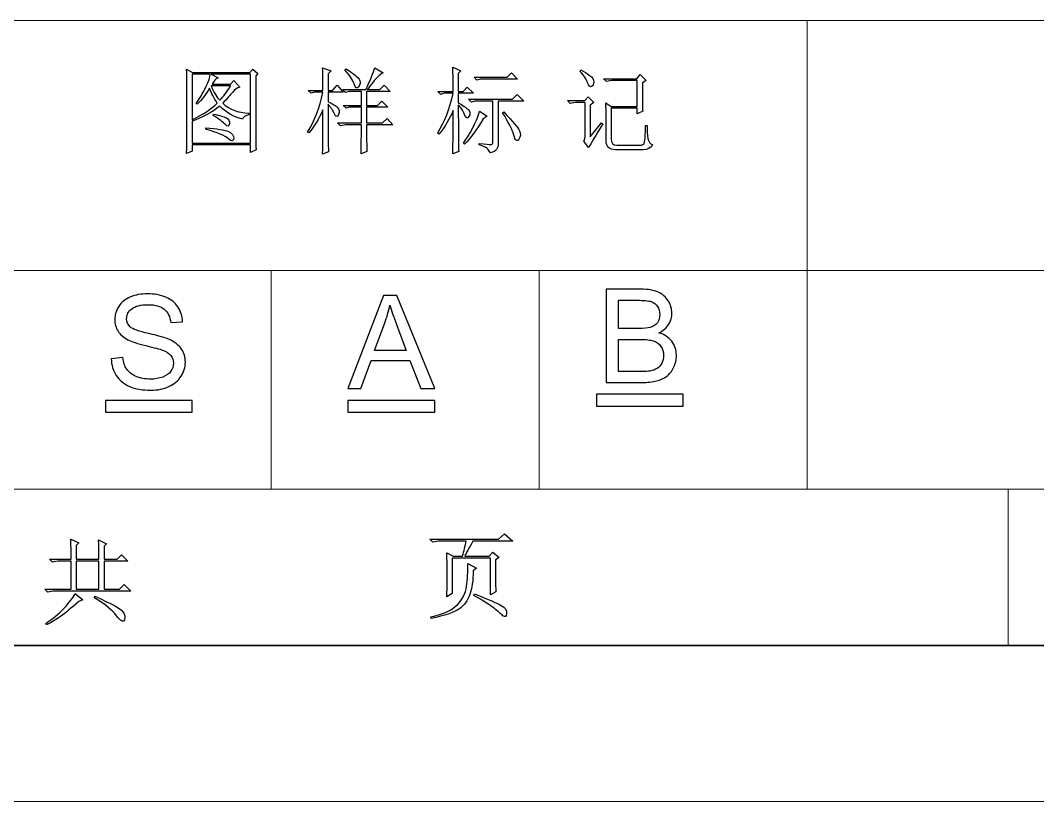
# Model space of a CAD drawing. Header units: millimetres. Extents: x 803 to 1266, y 444 to 714.
# Drawn here: x 885.06 to 914.32, y 446.8 to 469.26 of the extents above; entities that cross this region are included whole.
import ezdxf

# ---------------------------------------------------------------- set-up
doc = ezdxf.new("R2010")
doc.units = ezdxf.units.MM
doc.layers.add('layer 1', color=7, linetype='CONTINUOUS')

msp = doc.modelspace()

# ---------------------------------------------------------------- linework, layer by layer
at = {"layer": 'layer 1', "color": 1, "lineweight": 9}
for points in [[(942.394, 469.264), (942.394, 469.264), (826.729, 469.264), (826.729, 469.264)], [(907.694, 469.264), (907.694, 469.264), (907.694, 469.264), (907.694, 469.264)], [(907.694, 469.264), (907.694, 469.264), (907.694, 455.785), (907.694, 455.785)], [(942.394, 462.075), (942.394, 462.075), (884.562, 462.075), (884.562, 462.075)], [(892.272, 462.075), (892.272, 462.075), (892.272, 455.785), (892.272, 455.785)], [(899.983, 462.075), (899.983, 462.075), (899.983, 455.785), (899.983, 455.785)], [(942.394, 455.785), (942.394, 455.785), (826.729, 455.785), (826.729, 455.785)], [(913.478, 455.785), (913.478, 455.785), (913.478, 455.785), (913.478, 455.785)], [(913.478, 451.293), (913.478, 451.293), (913.478, 455.785), (913.478, 455.785)], [(802.632, 446.8), (802.632, 446.8), (1005.046, 446.8), (1005.046, 446.8)]]:
    msp.add_open_spline(points, degree=3, dxfattribs=at)
at = {"layer": 'layer 1', "color": 32, "lineweight": -3}
for points, knots in [([(891.83, 467.672), (891.83, 467.672), (891.893, 467.735), (891.893, 467.735), (891.893, 467.735), (891.893, 467.735), (891.746, 467.861), (891.746, 467.861), (891.746, 467.861), (891.746, 467.861), (891.662, 467.767), (891.662, 467.767), (891.662, 467.767), (891.662, 467.767), (890.008, 467.767), (890.008, 467.767), (890.008, 467.767), (890.008, 467.767), (889.84, 467.861), (889.84, 467.861), (889.84, 467.861), (889.847, 467.714), (889.85, 467.581), (889.85, 467.461), (889.85, 467.461), (889.85, 467.461), (889.85, 465.871), (889.85, 465.871), (889.85, 465.871), (889.85, 465.724), (889.847, 465.58), (889.84, 465.439), (889.84, 465.439), (889.84, 465.439), (889.998, 465.503), (889.998, 465.503), (889.998, 465.503), (889.998, 465.503), (889.998, 465.681), (889.998, 465.681), (889.998, 465.681), (889.998, 465.681), (891.682, 465.681), (891.682, 465.681), (891.682, 465.681), (891.682, 465.681), (891.682, 465.46), (891.682, 465.46), (891.682, 465.46), (891.682, 465.46), (891.841, 465.544), (891.841, 465.544), (891.841, 465.544), (891.833, 465.657), (891.83, 465.783), (891.83, 465.924), (891.83, 465.924), (891.83, 465.924), (891.83, 467.672), (891.83, 467.672)], [0, 0, 0, 0, 0.066667, 0.066667, 0.066667, 0.066667, 0.133333, 0.133333, 0.133333, 0.133333, 0.2, 0.2, 0.2, 0.2, 0.266667, 0.266667, 0.266667, 0.266667, 0.333333, 0.333333, 0.333333, 0.333333, 0.4, 0.4, 0.4, 0.4, 0.466667, 0.466667, 0.466667, 0.466667, 0.533333, 0.533333, 0.533333, 0.533333, 0.6, 0.6, 0.6, 0.6, 0.666667, 0.666667, 0.666667, 0.666667, 0.733333, 0.733333, 0.733333, 0.733333, 0.8, 0.8, 0.8, 0.8, 0.866667, 0.866667, 0.866667, 0.866667, 0.933333, 0.933333, 0.933333, 0.933333, 1, 1, 1, 1]), ([(889.998, 467.714), (889.998, 467.714), (890.524, 467.714), (890.524, 467.714), (890.524, 467.714), (890.518, 467.637), (890.475, 467.515), (890.398, 467.35), (890.398, 467.35), (890.321, 467.186), (890.226, 467.026), (890.114, 466.872), (890.114, 466.872), (890.114, 466.872), (890.146, 466.85), (890.146, 466.85), (890.146, 466.85), (890.278, 466.984), (890.398, 467.138), (890.503, 467.314), (890.503, 467.314), (890.553, 467.173), (890.626, 467.029), (890.725, 466.882), (890.725, 466.882), (890.549, 466.713), (890.307, 466.555), (889.998, 466.408), (889.998, 466.408), (889.998, 466.408), (889.998, 467.714), (889.998, 467.714)], [0, 0, 0, 0, 0.125, 0.125, 0.125, 0.125, 0.25, 0.25, 0.25, 0.25, 0.375, 0.375, 0.375, 0.375, 0.5, 0.5, 0.5, 0.5, 0.625, 0.625, 0.625, 0.625, 0.75, 0.75, 0.75, 0.75, 0.875, 0.875, 0.875, 0.875, 1, 1, 1, 1]), ([(889.998, 465.734), (889.998, 465.734), (889.998, 466.366), (889.998, 466.366), (889.998, 466.366), (890.293, 466.464), (890.559, 466.608), (890.798, 466.798), (890.798, 466.798), (890.981, 466.615), (891.198, 466.489), (891.451, 466.419), (891.451, 466.419), (891.465, 466.482), (891.528, 466.527), (891.641, 466.555), (891.641, 466.555), (891.641, 466.555), (891.641, 466.597), (891.641, 466.597), (891.641, 466.597), (891.31, 466.611), (891.058, 466.706), (890.882, 466.882), (890.882, 466.882), (891.002, 467.008), (891.095, 467.112), (891.161, 467.192), (891.161, 467.192), (891.228, 467.273), (891.3, 467.324), (891.377, 467.345), (891.377, 467.345), (891.377, 467.345), (891.198, 467.535), (891.198, 467.535), (891.198, 467.535), (891.198, 467.535), (891.103, 467.43), (891.103, 467.43), (891.103, 467.43), (891.103, 467.43), (890.577, 467.43), (890.577, 467.43), (890.577, 467.43), (890.598, 467.472), (890.624, 467.51), (890.656, 467.545), (890.656, 467.545), (890.688, 467.581), (890.717, 467.602), (890.746, 467.608), (890.746, 467.608), (890.746, 467.608), (890.545, 467.714), (890.545, 467.714), (890.545, 467.714), (890.545, 467.714), (891.682, 467.714), (891.682, 467.714), (891.682, 467.714), (891.682, 467.714), (891.682, 465.734), (891.682, 465.734), (891.682, 465.734), (891.682, 465.734), (889.998, 465.734), (889.998, 465.734)], [0, 0, 0, 0, 0.058824, 0.058824, 0.058824, 0.058824, 0.117647, 0.117647, 0.117647, 0.117647, 0.176471, 0.176471, 0.176471, 0.176471, 0.235294, 0.235294, 0.235294, 0.235294, 0.294118, 0.294118, 0.294118, 0.294118, 0.352941, 0.352941, 0.352941, 0.352941, 0.411765, 0.411765, 0.411765, 0.411765, 0.470588, 0.470588, 0.470588, 0.470588, 0.529412, 0.529412, 0.529412, 0.529412, 0.588235, 0.588235, 0.588235, 0.588235, 0.647059, 0.647059, 0.647059, 0.647059, 0.705882, 0.705882, 0.705882, 0.705882, 0.764706, 0.764706, 0.764706, 0.764706, 0.823529, 0.823529, 0.823529, 0.823529, 0.882353, 0.882353, 0.882353, 0.882353, 0.941176, 0.941176, 0.941176, 0.941176, 1, 1, 1, 1]), ([(893.913, 466.008), (893.913, 466.008), (893.913, 466.85), (893.913, 466.85), (893.913, 466.85), (893.99, 466.766), (894.051, 466.675), (894.097, 466.576), (894.097, 466.576), (894.143, 466.478), (894.182, 466.471), (894.213, 466.555), (894.213, 466.555), (894.244, 466.64), (894.236, 466.706), (894.186, 466.756), (894.186, 466.756), (894.138, 466.805), (894.046, 466.861), (893.913, 466.924), (893.913, 466.924), (893.913, 466.924), (893.913, 467.198), (893.913, 467.198), (893.913, 467.198), (893.913, 467.198), (894.345, 467.198), (894.345, 467.198), (894.345, 467.198), (894.345, 467.198), (894.176, 467.398), (894.176, 467.398), (894.176, 467.398), (894.176, 467.398), (894.039, 467.25), (894.039, 467.25), (894.039, 467.25), (894.039, 467.25), (893.913, 467.25), (893.913, 467.25), (893.913, 467.25), (893.913, 467.25), (893.913, 467.724), (893.913, 467.724), (893.913, 467.724), (893.913, 467.724), (893.997, 467.809), (893.997, 467.809), (893.997, 467.809), (893.997, 467.809), (893.755, 467.903), (893.755, 467.903), (893.755, 467.903), (893.762, 467.658), (893.766, 467.44), (893.766, 467.25), (893.766, 467.25), (893.766, 467.25), (893.344, 467.25), (893.344, 467.25), (893.344, 467.25), (893.344, 467.25), (893.429, 467.166), (893.429, 467.166), (893.429, 467.166), (893.429, 467.166), (893.523, 467.198), (893.523, 467.198), (893.523, 467.198), (893.523, 467.198), (893.766, 467.198), (893.766, 467.198), (893.766, 467.198), (893.667, 466.742), (893.52, 466.359), (893.323, 466.05), (893.323, 466.05), (893.323, 466.05), (893.355, 466.029), (893.355, 466.029), (893.355, 466.029), (893.516, 466.212), (893.653, 466.433), (893.766, 466.692), (893.766, 466.692), (893.766, 466.257), (893.762, 465.832), (893.755, 465.418), (893.755, 465.418), (893.755, 465.418), (893.923, 465.481), (893.923, 465.481), (893.923, 465.481), (893.916, 465.734), (893.913, 465.91), (893.913, 466.008)], [0, 0, 0, 0, 0.041667, 0.041667, 0.041667, 0.041667, 0.083333, 0.083333, 0.083333, 0.083333, 0.125, 0.125, 0.125, 0.125, 0.166667, 0.166667, 0.166667, 0.166667, 0.208333, 0.208333, 0.208333, 0.208333, 0.25, 0.25, 0.25, 0.25, 0.291667, 0.291667, 0.291667, 0.291667, 0.333333, 0.333333, 0.333333, 0.333333, 0.375, 0.375, 0.375, 0.375, 0.416667, 0.416667, 0.416667, 0.416667, 0.458333, 0.458333, 0.458333, 0.458333, 0.5, 0.5, 0.5, 0.5, 0.541667, 0.541667, 0.541667, 0.541667, 0.583333, 0.583333, 0.583333, 0.583333, 0.625, 0.625, 0.625, 0.625, 0.666667, 0.666667, 0.666667, 0.666667, 0.708333, 0.708333, 0.708333, 0.708333, 0.75, 0.75, 0.75, 0.75, 0.791667, 0.791667, 0.791667, 0.791667, 0.833333, 0.833333, 0.833333, 0.833333, 0.875, 0.875, 0.875, 0.875, 0.916667, 0.916667, 0.916667, 0.916667, 0.958333, 0.958333, 0.958333, 0.958333, 1, 1, 1, 1]), ([(895.019, 466.261), (895.019, 466.261), (895.776, 466.261), (895.776, 466.261), (895.776, 466.261), (895.776, 466.261), (895.608, 466.44), (895.608, 466.44), (895.608, 466.44), (895.608, 466.44), (895.482, 466.313), (895.482, 466.313), (895.482, 466.313), (895.482, 466.313), (895.019, 466.313), (895.019, 466.313), (895.019, 466.313), (895.019, 466.313), (895.019, 466.766), (895.019, 466.766), (895.019, 466.766), (895.019, 466.766), (895.629, 466.766), (895.629, 466.766), (895.629, 466.766), (895.629, 466.766), (895.461, 466.945), (895.461, 466.945), (895.461, 466.945), (895.461, 466.945), (895.334, 466.819), (895.334, 466.819), (895.334, 466.819), (895.334, 466.819), (895.019, 466.819), (895.019, 466.819), (895.019, 466.819), (895.019, 466.819), (895.019, 467.219), (895.019, 467.219), (895.019, 467.219), (895.019, 467.219), (895.703, 467.219), (895.703, 467.219), (895.703, 467.219), (895.703, 467.219), (895.524, 467.398), (895.524, 467.398), (895.524, 467.398), (895.524, 467.398), (895.398, 467.271), (895.398, 467.271), (895.398, 467.271), (895.398, 467.271), (895.04, 467.271), (895.04, 467.271), (895.04, 467.271), (895.11, 467.363), (895.176, 467.451), (895.24, 467.535), (895.24, 467.535), (895.303, 467.619), (895.387, 467.693), (895.493, 467.756), (895.493, 467.756), (895.493, 467.756), (895.261, 467.903), (895.261, 467.903), (895.261, 467.903), (895.218, 467.763), (895.131, 467.552), (894.997, 467.271), (894.997, 467.271), (894.997, 467.271), (894.334, 467.271), (894.334, 467.271), (894.334, 467.271), (894.334, 467.271), (894.418, 467.187), (894.418, 467.187), (894.418, 467.187), (894.418, 467.187), (894.513, 467.219), (894.513, 467.219), (894.513, 467.219), (894.513, 467.219), (894.871, 467.219), (894.871, 467.219), (894.871, 467.219), (894.871, 467.219), (894.871, 466.819), (894.871, 466.819), (894.871, 466.819), (894.871, 466.819), (894.345, 466.819), (894.345, 466.819), (894.345, 466.819), (894.345, 466.819), (894.429, 466.735), (894.429, 466.735), (894.429, 466.735), (894.429, 466.735), (894.523, 466.766), (894.523, 466.766), (894.523, 466.766), (894.523, 466.766), (894.871, 466.766), (894.871, 466.766), (894.871, 466.766), (894.871, 466.766), (894.871, 466.313), (894.871, 466.313), (894.871, 466.313), (894.871, 466.313), (894.186, 466.313), (894.186, 466.313), (894.186, 466.313), (894.186, 466.313), (894.271, 466.229), (894.271, 466.229), (894.271, 466.229), (894.334, 466.25), (894.404, 466.261), (894.482, 466.261), (894.482, 466.261), (894.482, 466.261), (894.871, 466.261), (894.871, 466.261), (894.871, 466.261), (894.871, 465.959), (894.868, 465.681), (894.86, 465.429), (894.86, 465.429), (894.86, 465.429), (895.029, 465.492), (895.029, 465.492), (895.029, 465.492), (895.022, 465.646), (895.019, 465.902), (895.019, 466.261)], [0, 0, 0, 0, 0.028571, 0.028571, 0.028571, 0.028571, 0.057143, 0.057143, 0.057143, 0.057143, 0.085714, 0.085714, 0.085714, 0.085714, 0.114286, 0.114286, 0.114286, 0.114286, 0.142857, 0.142857, 0.142857, 0.142857, 0.171429, 0.171429, 0.171429, 0.171429, 0.2, 0.2, 0.2, 0.2, 0.228571, 0.228571, 0.228571, 0.228571, 0.257143, 0.257143, 0.257143, 0.257143, 0.285714, 0.285714, 0.285714, 0.285714, 0.314286, 0.314286, 0.314286, 0.314286, 0.342857, 0.342857, 0.342857, 0.342857, 0.371429, 0.371429, 0.371429, 0.371429, 0.4, 0.4, 0.4, 0.4, 0.428571, 0.428571, 0.428571, 0.428571, 0.457143, 0.457143, 0.457143, 0.457143, 0.485714, 0.485714, 0.485714, 0.485714, 0.514286, 0.514286, 0.514286, 0.514286, 0.542857, 0.542857, 0.542857, 0.542857, 0.571429, 0.571429, 0.571429, 0.571429, 0.6, 0.6, 0.6, 0.6, 0.628571, 0.628571, 0.628571, 0.628571, 0.657143, 0.657143, 0.657143, 0.657143, 0.685714, 0.685714, 0.685714, 0.685714, 0.714286, 0.714286, 0.714286, 0.714286, 0.742857, 0.742857, 0.742857, 0.742857, 0.771429, 0.771429, 0.771429, 0.771429, 0.8, 0.8, 0.8, 0.8, 0.828571, 0.828571, 0.828571, 0.828571, 0.857143, 0.857143, 0.857143, 0.857143, 0.885714, 0.885714, 0.885714, 0.885714, 0.914286, 0.914286, 0.914286, 0.914286, 0.942857, 0.942857, 0.942857, 0.942857, 0.971429, 0.971429, 0.971429, 0.971429, 1, 1, 1, 1]), ([(894.397, 467.84), (894.531, 467.686), (894.618, 467.55), (894.66, 467.434), (894.66, 467.434), (894.703, 467.319), (894.746, 467.293), (894.792, 467.356), (894.792, 467.356), (894.837, 467.419), (894.846, 467.484), (894.819, 467.55), (894.819, 467.55), (894.79, 467.617), (894.66, 467.724), (894.429, 467.872), (894.429, 467.872), (894.429, 467.872), (894.397, 467.84), (894.397, 467.84)], [0, 0, 0, 0, 0.2, 0.2, 0.2, 0.2, 0.4, 0.4, 0.4, 0.4, 0.6, 0.6, 0.6, 0.6, 0.8, 0.8, 0.8, 0.8, 1, 1, 1, 1]), ([(897.659, 466.829), (897.73, 466.766), (897.787, 466.677), (897.833, 466.561), (897.833, 466.561), (897.879, 466.445), (897.922, 466.424), (897.965, 466.498), (897.965, 466.498), (898.007, 466.571), (898, 466.638), (897.943, 466.698), (897.943, 466.698), (897.887, 466.757), (897.793, 466.822), (897.659, 466.892), (897.659, 466.892), (897.659, 466.892), (897.659, 467.166), (897.659, 467.166), (897.659, 467.166), (897.659, 467.166), (898.091, 467.166), (898.091, 467.166), (898.091, 467.166), (898.091, 467.166), (897.912, 467.345), (897.912, 467.345), (897.912, 467.345), (897.912, 467.345), (897.796, 467.219), (897.796, 467.219), (897.796, 467.219), (897.796, 467.219), (897.659, 467.219), (897.659, 467.219), (897.659, 467.219), (897.659, 467.219), (897.659, 467.735), (897.659, 467.735), (897.659, 467.735), (897.659, 467.735), (897.733, 467.809), (897.733, 467.809), (897.733, 467.809), (897.733, 467.809), (897.501, 467.914), (897.501, 467.914), (897.501, 467.914), (897.508, 467.717), (897.512, 467.486), (897.512, 467.219), (897.512, 467.219), (897.512, 467.219), (897.07, 467.219), (897.07, 467.219), (897.07, 467.219), (897.07, 467.219), (897.154, 467.135), (897.154, 467.135), (897.154, 467.135), (897.154, 467.135), (897.248, 467.166), (897.248, 467.166), (897.248, 467.166), (897.248, 467.166), (897.512, 467.166), (897.512, 467.166), (897.512, 467.166), (897.413, 466.724), (897.266, 466.345), (897.07, 466.029), (897.07, 466.029), (897.07, 466.029), (897.101, 465.987), (897.101, 465.987), (897.101, 465.987), (897.27, 466.198), (897.407, 466.425), (897.512, 466.671), (897.512, 466.671), (897.512, 466.145), (897.508, 465.731), (897.501, 465.429), (897.501, 465.429), (897.501, 465.429), (897.67, 465.492), (897.67, 465.492), (897.67, 465.492), (897.663, 465.632), (897.659, 466.078), (897.659, 466.829)], [0, 0, 0, 0, 0.043478, 0.043478, 0.043478, 0.043478, 0.086957, 0.086957, 0.086957, 0.086957, 0.130435, 0.130435, 0.130435, 0.130435, 0.173913, 0.173913, 0.173913, 0.173913, 0.217391, 0.217391, 0.217391, 0.217391, 0.26087, 0.26087, 0.26087, 0.26087, 0.304348, 0.304348, 0.304348, 0.304348, 0.347826, 0.347826, 0.347826, 0.347826, 0.391304, 0.391304, 0.391304, 0.391304, 0.434783, 0.434783, 0.434783, 0.434783, 0.478261, 0.478261, 0.478261, 0.478261, 0.521739, 0.521739, 0.521739, 0.521739, 0.565217, 0.565217, 0.565217, 0.565217, 0.608696, 0.608696, 0.608696, 0.608696, 0.652174, 0.652174, 0.652174, 0.652174, 0.695652, 0.695652, 0.695652, 0.695652, 0.73913, 0.73913, 0.73913, 0.73913, 0.782609, 0.782609, 0.782609, 0.782609, 0.826087, 0.826087, 0.826087, 0.826087, 0.869565, 0.869565, 0.869565, 0.869565, 0.913043, 0.913043, 0.913043, 0.913043, 0.956522, 0.956522, 0.956522, 0.956522, 1, 1, 1, 1]), ([(898.112, 467.629), (898.112, 467.629), (898.196, 467.545), (898.196, 467.545), (898.196, 467.545), (898.196, 467.545), (898.291, 467.577), (898.291, 467.577), (898.291, 467.577), (898.291, 467.577), (899.365, 467.577), (899.365, 467.577), (899.365, 467.577), (899.365, 467.577), (899.186, 467.756), (899.186, 467.756), (899.186, 467.756), (899.186, 467.756), (899.06, 467.629), (899.06, 467.629), (899.06, 467.629), (899.06, 467.629), (898.112, 467.629), (898.112, 467.629)], [0, 0, 0, 0, 0.166667, 0.166667, 0.166667, 0.166667, 0.333333, 0.333333, 0.333333, 0.333333, 0.5, 0.5, 0.5, 0.5, 0.666667, 0.666667, 0.666667, 0.666667, 0.833333, 0.833333, 0.833333, 0.833333, 1, 1, 1, 1]), ([(901.164, 467.798), (901.276, 467.678), (901.348, 467.57), (901.379, 467.472), (901.379, 467.472), (901.411, 467.373), (901.448, 467.337), (901.49, 467.361), (901.49, 467.361), (901.532, 467.386), (901.553, 467.431), (901.553, 467.498), (901.553, 467.498), (901.553, 467.565), (901.515, 467.626), (901.437, 467.682), (901.437, 467.682), (901.36, 467.738), (901.276, 467.791), (901.185, 467.84), (901.185, 467.84), (901.185, 467.84), (901.164, 467.798), (901.164, 467.798)], [0, 0, 0, 0, 0.166667, 0.166667, 0.166667, 0.166667, 0.333333, 0.333333, 0.333333, 0.333333, 0.5, 0.5, 0.5, 0.5, 0.666667, 0.666667, 0.666667, 0.666667, 0.833333, 0.833333, 0.833333, 0.833333, 1, 1, 1, 1]), ([(901.911, 465.808), (901.911, 465.625), (902.002, 465.538), (902.185, 465.544), (902.185, 465.544), (902.185, 465.544), (902.975, 465.544), (902.975, 465.544), (902.975, 465.544), (903.108, 465.544), (903.199, 465.594), (903.248, 465.692), (903.248, 465.692), (903.171, 465.713), (903.126, 465.773), (903.112, 465.871), (903.112, 465.871), (903.097, 465.969), (903.091, 466.092), (903.091, 466.239), (903.091, 466.239), (903.091, 466.239), (903.048, 466.239), (903.048, 466.239), (903.048, 466.239), (903.041, 465.973), (903.029, 465.811), (903.012, 465.755), (903.012, 465.755), (902.994, 465.699), (902.95, 465.671), (902.88, 465.671), (902.88, 465.671), (902.88, 465.671), (902.216, 465.671), (902.216, 465.671), (902.216, 465.671), (902.104, 465.671), (902.051, 465.734), (902.059, 465.861), (902.059, 465.861), (902.059, 465.861), (902.059, 466.735), (902.059, 466.735), (902.059, 466.735), (902.059, 466.735), (902.806, 466.735), (902.806, 466.735), (902.806, 466.735), (902.806, 466.735), (902.806, 466.576), (902.806, 466.576), (902.806, 466.576), (902.806, 466.576), (902.964, 466.65), (902.964, 466.65), (902.964, 466.65), (902.957, 466.756), (902.954, 467.029), (902.954, 467.472), (902.954, 467.472), (902.954, 467.472), (903.059, 467.535), (903.059, 467.535), (903.059, 467.535), (903.059, 467.535), (902.89, 467.703), (902.89, 467.703), (902.89, 467.703), (902.89, 467.703), (902.796, 467.587), (902.796, 467.587), (902.796, 467.587), (902.796, 467.587), (901.838, 467.587), (901.838, 467.587), (901.838, 467.587), (901.838, 467.587), (901.922, 467.503), (901.922, 467.503), (901.922, 467.503), (901.985, 467.524), (902.055, 467.535), (902.132, 467.535), (902.132, 467.535), (902.132, 467.535), (902.806, 467.535), (902.806, 467.535), (902.806, 467.535), (902.806, 467.535), (902.806, 466.787), (902.806, 466.787), (902.806, 466.787), (902.806, 466.787), (902.059, 466.787), (902.059, 466.787), (902.059, 466.787), (902.059, 466.787), (901.9, 466.892), (901.9, 466.892), (901.9, 466.892), (901.908, 466.766), (901.911, 466.647), (901.911, 466.535), (901.911, 466.535), (901.911, 466.535), (901.911, 465.808), (901.911, 465.808)], [0, 0, 0, 0, 0.037037, 0.037037, 0.037037, 0.037037, 0.074074, 0.074074, 0.074074, 0.074074, 0.111111, 0.111111, 0.111111, 0.111111, 0.148148, 0.148148, 0.148148, 0.148148, 0.185185, 0.185185, 0.185185, 0.185185, 0.222222, 0.222222, 0.222222, 0.222222, 0.259259, 0.259259, 0.259259, 0.259259, 0.296296, 0.296296, 0.296296, 0.296296, 0.333333, 0.333333, 0.333333, 0.333333, 0.37037, 0.37037, 0.37037, 0.37037, 0.407407, 0.407407, 0.407407, 0.407407, 0.444444, 0.444444, 0.444444, 0.444444, 0.481481, 0.481481, 0.481481, 0.481481, 0.518519, 0.518519, 0.518519, 0.518519, 0.555556, 0.555556, 0.555556, 0.555556, 0.592593, 0.592593, 0.592593, 0.592593, 0.62963, 0.62963, 0.62963, 0.62963, 0.666667, 0.666667, 0.666667, 0.666667, 0.703704, 0.703704, 0.703704, 0.703704, 0.740741, 0.740741, 0.740741, 0.740741, 0.777778, 0.777778, 0.777778, 0.777778, 0.814815, 0.814815, 0.814815, 0.814815, 0.851852, 0.851852, 0.851852, 0.851852, 0.888889, 0.888889, 0.888889, 0.888889, 0.925926, 0.925926, 0.925926, 0.925926, 0.962963, 0.962963, 0.962963, 0.962963, 1, 1, 1, 1]), ([(890.545, 467.377), (890.545, 467.377), (891.103, 467.377), (891.103, 467.377), (891.103, 467.377), (891.005, 467.209), (890.903, 467.071), (890.798, 466.966), (890.798, 466.966), (890.714, 467.05), (890.63, 467.187), (890.545, 467.377)], [0, 0, 0, 0, 0.333333, 0.333333, 0.333333, 0.333333, 0.666667, 0.666667, 0.666667, 0.666667, 1, 1, 1, 1]), ([(898.259, 465.724), (898.259, 465.724), (898.259, 465.681), (898.259, 465.681), (898.259, 465.681), (898.337, 465.66), (898.398, 465.637), (898.444, 465.613), (898.444, 465.613), (898.489, 465.588), (898.537, 465.534), (898.586, 465.45), (898.586, 465.45), (898.663, 465.478), (898.719, 465.513), (898.754, 465.555), (898.754, 465.555), (898.789, 465.597), (898.807, 465.657), (898.807, 465.734), (898.807, 465.734), (898.807, 465.734), (898.807, 466.945), (898.807, 466.945), (898.807, 466.945), (898.807, 466.945), (899.544, 466.945), (899.544, 466.945), (899.544, 466.945), (899.544, 466.945), (899.355, 467.135), (899.355, 467.135), (899.355, 467.135), (899.355, 467.135), (899.218, 466.998), (899.218, 466.998), (899.218, 466.998), (899.218, 466.998), (897.954, 466.998), (897.954, 466.998), (897.954, 466.998), (897.954, 466.998), (898.038, 466.913), (898.038, 466.913), (898.038, 466.913), (898.038, 466.913), (898.133, 466.945), (898.133, 466.945), (898.133, 466.945), (898.133, 466.945), (898.649, 466.945), (898.649, 466.945), (898.649, 466.945), (898.649, 466.945), (898.649, 465.745), (898.649, 465.745), (898.649, 465.745), (898.649, 465.71), (898.63, 465.692), (898.591, 465.692), (898.591, 465.692), (898.553, 465.692), (898.442, 465.703), (898.259, 465.724)], [0, 0, 0, 0, 0.0625, 0.0625, 0.0625, 0.0625, 0.125, 0.125, 0.125, 0.125, 0.1875, 0.1875, 0.1875, 0.1875, 0.25, 0.25, 0.25, 0.25, 0.3125, 0.3125, 0.3125, 0.3125, 0.375, 0.375, 0.375, 0.375, 0.4375, 0.4375, 0.4375, 0.4375, 0.5, 0.5, 0.5, 0.5, 0.5625, 0.5625, 0.5625, 0.5625, 0.625, 0.625, 0.625, 0.625, 0.6875, 0.6875, 0.6875, 0.6875, 0.75, 0.75, 0.75, 0.75, 0.8125, 0.8125, 0.8125, 0.8125, 0.875, 0.875, 0.875, 0.875, 0.9375, 0.9375, 0.9375, 0.9375, 1, 1, 1, 1]), ([(901.269, 465.787), (901.269, 465.787), (901.406, 465.608), (901.406, 465.608), (901.406, 465.608), (901.469, 465.72), (901.606, 465.948), (901.816, 466.292), (901.816, 466.292), (901.816, 466.292), (901.774, 466.313), (901.774, 466.313), (901.774, 466.313), (901.774, 466.313), (901.448, 465.913), (901.448, 465.913), (901.448, 465.913), (901.448, 465.913), (901.448, 466.829), (901.448, 466.829), (901.448, 466.829), (901.448, 466.829), (901.553, 466.903), (901.553, 466.903), (901.553, 466.903), (901.553, 466.903), (901.395, 467.061), (901.395, 467.061), (901.395, 467.061), (901.395, 467.061), (901.3, 466.956), (901.3, 466.956), (901.3, 466.956), (901.3, 466.956), (900.795, 466.956), (900.795, 466.956), (900.795, 466.956), (900.795, 466.956), (900.879, 466.872), (900.879, 466.872), (900.879, 466.872), (900.943, 466.892), (901.013, 466.903), (901.09, 466.903), (901.09, 466.903), (901.09, 466.903), (901.311, 466.903), (901.311, 466.903), (901.311, 466.903), (901.311, 466.903), (901.311, 465.976), (901.311, 465.976), (901.311, 465.976), (901.311, 465.892), (901.297, 465.829), (901.269, 465.787)], [0, 0, 0, 0, 0.071429, 0.071429, 0.071429, 0.071429, 0.142857, 0.142857, 0.142857, 0.142857, 0.214286, 0.214286, 0.214286, 0.214286, 0.285714, 0.285714, 0.285714, 0.285714, 0.357143, 0.357143, 0.357143, 0.357143, 0.428571, 0.428571, 0.428571, 0.428571, 0.5, 0.5, 0.5, 0.5, 0.571429, 0.571429, 0.571429, 0.571429, 0.642857, 0.642857, 0.642857, 0.642857, 0.714286, 0.714286, 0.714286, 0.714286, 0.785714, 0.785714, 0.785714, 0.785714, 0.857143, 0.857143, 0.857143, 0.857143, 0.928571, 0.928571, 0.928571, 0.928571, 1, 1, 1, 1]), ([(890.619, 466.566), (890.619, 466.566), (890.609, 466.524), (890.609, 466.524), (890.609, 466.524), (890.784, 466.419), (890.902, 466.332), (890.961, 466.266), (890.961, 466.266), (891.021, 466.199), (891.058, 466.206), (891.072, 466.287), (891.072, 466.287), (891.086, 466.367), (891.058, 466.425), (890.988, 466.461), (890.988, 466.461), (890.917, 466.496), (890.795, 466.531), (890.619, 466.566)], [0, 0, 0, 0, 0.2, 0.2, 0.2, 0.2, 0.4, 0.4, 0.4, 0.4, 0.6, 0.6, 0.6, 0.6, 0.8, 0.8, 0.8, 0.8, 1, 1, 1, 1]), ([(898.27, 466.65), (898.158, 466.299), (898.003, 465.994), (897.806, 465.734), (897.806, 465.734), (897.806, 465.734), (897.838, 465.703), (897.838, 465.703), (897.838, 465.703), (898.021, 465.885), (898.2, 466.127), (898.375, 466.429), (898.375, 466.429), (898.375, 466.429), (898.491, 466.513), (898.491, 466.513), (898.491, 466.513), (898.491, 466.513), (898.27, 466.65), (898.27, 466.65)], [0, 0, 0, 0, 0.2, 0.2, 0.2, 0.2, 0.4, 0.4, 0.4, 0.4, 0.6, 0.6, 0.6, 0.6, 0.8, 0.8, 0.8, 0.8, 1, 1, 1, 1]), ([(898.965, 466.629), (898.965, 466.629), (898.933, 466.608), (898.933, 466.608), (898.933, 466.608), (899.102, 466.341), (899.209, 466.127), (899.254, 465.966), (899.254, 465.966), (899.3, 465.805), (899.349, 465.764), (899.402, 465.844), (899.402, 465.844), (899.454, 465.925), (899.46, 466.008), (899.418, 466.092), (899.418, 466.092), (899.376, 466.177), (899.225, 466.355), (898.965, 466.629)], [0, 0, 0, 0, 0.2, 0.2, 0.2, 0.2, 0.4, 0.4, 0.4, 0.4, 0.6, 0.6, 0.6, 0.6, 0.8, 0.8, 0.8, 0.8, 1, 1, 1, 1]), ([(890.398, 466.177), (890.398, 466.177), (890.398, 466.134), (890.398, 466.134), (890.398, 466.134), (890.735, 466.036), (890.951, 465.945), (891.045, 465.861), (891.045, 465.861), (891.14, 465.776), (891.191, 465.778), (891.198, 465.866), (891.198, 465.866), (891.205, 465.954), (891.155, 466.02), (891.045, 466.066), (891.045, 466.066), (890.937, 466.111), (890.721, 466.148), (890.398, 466.177)], [0, 0, 0, 0, 0.2, 0.2, 0.2, 0.2, 0.4, 0.4, 0.4, 0.4, 0.6, 0.6, 0.6, 0.6, 0.8, 0.8, 0.8, 0.8, 1, 1, 1, 1]), ([(901.908, 458.852), (901.908, 458.852), (901.908, 461.532), (901.908, 461.532), (901.908, 461.532), (901.908, 461.532), (902.914, 461.532), (902.914, 461.532), (902.914, 461.532), (903.119, 461.532), (903.283, 461.505), (903.406, 461.451), (903.406, 461.451), (903.53, 461.397), (903.627, 461.313), (903.697, 461.2), (903.697, 461.2), (903.767, 461.088), (903.802, 460.97), (903.802, 460.846), (903.802, 460.846), (903.802, 460.732), (903.771, 460.624), (903.709, 460.523), (903.709, 460.523), (903.647, 460.422), (903.553, 460.34), (903.427, 460.278), (903.427, 460.278), (903.59, 460.231), (903.714, 460.149), (903.801, 460.035), (903.801, 460.035), (903.889, 459.92), (903.932, 459.785), (903.932, 459.629), (903.932, 459.629), (903.932, 459.504), (903.905, 459.387), (903.852, 459.279), (903.852, 459.279), (903.799, 459.171), (903.734, 459.088), (903.656, 459.029), (903.656, 459.029), (903.578, 458.971), (903.48, 458.927), (903.363, 458.897), (903.363, 458.897), (903.245, 458.867), (903.101, 458.852), (902.93, 458.852), (902.93, 458.852), (902.93, 458.852), (901.908, 458.852), (901.908, 458.852)], [0, 0, 0, 0, 0.071429, 0.071429, 0.071429, 0.071429, 0.142857, 0.142857, 0.142857, 0.142857, 0.214286, 0.214286, 0.214286, 0.214286, 0.285714, 0.285714, 0.285714, 0.285714, 0.357143, 0.357143, 0.357143, 0.357143, 0.428571, 0.428571, 0.428571, 0.428571, 0.5, 0.5, 0.5, 0.5, 0.571429, 0.571429, 0.571429, 0.571429, 0.642857, 0.642857, 0.642857, 0.642857, 0.714286, 0.714286, 0.714286, 0.714286, 0.785714, 0.785714, 0.785714, 0.785714, 0.857143, 0.857143, 0.857143, 0.857143, 0.928571, 0.928571, 0.928571, 0.928571, 1, 1, 1, 1]), ([(887.674, 459.536), (887.674, 459.536), (888.008, 459.566), (888.008, 459.566), (888.008, 459.566), (888.024, 459.432), (888.061, 459.322), (888.119, 459.236), (888.119, 459.236), (888.177, 459.149), (888.267, 459.08), (888.388, 459.027), (888.388, 459.027), (888.51, 458.974), (888.647, 458.948), (888.8, 458.948), (888.8, 458.948), (888.935, 458.948), (889.054, 458.968), (889.158, 459.008), (889.158, 459.008), (889.261, 459.048), (889.339, 459.103), (889.389, 459.173), (889.389, 459.173), (889.44, 459.244), (889.465, 459.32), (889.465, 459.403), (889.465, 459.403), (889.465, 459.487), (889.441, 459.56), (889.392, 459.623), (889.392, 459.623), (889.343, 459.686), (889.263, 459.739), (889.151, 459.781), (889.151, 459.781), (889.078, 459.809), (888.92, 459.853), (888.673, 459.912), (888.673, 459.912), (888.428, 459.971), (888.255, 460.027), (888.156, 460.079), (888.156, 460.079), (888.028, 460.146), (887.933, 460.23), (887.87, 460.329), (887.87, 460.329), (887.807, 460.428), (887.776, 460.539), (887.776, 460.663), (887.776, 460.663), (887.776, 460.797), (887.814, 460.924), (887.891, 461.041), (887.891, 461.041), (887.968, 461.159), (888.08, 461.249), (888.227, 461.31), (888.227, 461.31), (888.375, 461.37), (888.539, 461.401), (888.719, 461.401), (888.719, 461.401), (888.918, 461.401), (889.093, 461.369), (889.245, 461.305), (889.245, 461.305), (889.397, 461.241), (889.513, 461.147), (889.595, 461.023), (889.595, 461.023), (889.676, 460.899), (889.721, 460.758), (889.727, 460.6), (889.727, 460.6), (889.727, 460.6), (889.387, 460.575), (889.387, 460.575), (889.387, 460.575), (889.368, 460.744), (889.306, 460.872), (889.201, 460.958), (889.201, 460.958), (889.095, 461.045), (888.94, 461.088), (888.734, 461.088), (888.734, 461.088), (888.519, 461.088), (888.363, 461.049), (888.265, 460.97), (888.265, 460.97), (888.167, 460.892), (888.117, 460.797), (888.117, 460.686), (888.117, 460.686), (888.117, 460.59), (888.152, 460.51), (888.222, 460.449), (888.222, 460.449), (888.29, 460.386), (888.468, 460.323), (888.756, 460.258), (888.756, 460.258), (889.045, 460.192), (889.243, 460.135), (889.35, 460.087), (889.35, 460.087), (889.506, 460.014), (889.621, 459.923), (889.696, 459.813), (889.696, 459.813), (889.77, 459.703), (889.807, 459.576), (889.807, 459.432), (889.807, 459.432), (889.807, 459.289), (889.766, 459.155), (889.684, 459.029), (889.684, 459.029), (889.603, 458.903), (889.485, 458.805), (889.332, 458.735), (889.332, 458.735), (889.18, 458.665), (889.007, 458.63), (888.816, 458.63), (888.816, 458.63), (888.574, 458.63), (888.37, 458.665), (888.207, 458.736), (888.207, 458.736), (888.043, 458.806), (887.914, 458.912), (887.82, 459.055), (887.82, 459.055), (887.727, 459.196), (887.678, 459.357), (887.674, 459.536)], [0, 0, 0, 0, 0.028571, 0.028571, 0.028571, 0.028571, 0.057143, 0.057143, 0.057143, 0.057143, 0.085714, 0.085714, 0.085714, 0.085714, 0.114286, 0.114286, 0.114286, 0.114286, 0.142857, 0.142857, 0.142857, 0.142857, 0.171429, 0.171429, 0.171429, 0.171429, 0.2, 0.2, 0.2, 0.2, 0.228571, 0.228571, 0.228571, 0.228571, 0.257143, 0.257143, 0.257143, 0.257143, 0.285714, 0.285714, 0.285714, 0.285714, 0.314286, 0.314286, 0.314286, 0.314286, 0.342857, 0.342857, 0.342857, 0.342857, 0.371429, 0.371429, 0.371429, 0.371429, 0.4, 0.4, 0.4, 0.4, 0.428571, 0.428571, 0.428571, 0.428571, 0.457143, 0.457143, 0.457143, 0.457143, 0.485714, 0.485714, 0.485714, 0.485714, 0.514286, 0.514286, 0.514286, 0.514286, 0.542857, 0.542857, 0.542857, 0.542857, 0.571429, 0.571429, 0.571429, 0.571429, 0.6, 0.6, 0.6, 0.6, 0.628571, 0.628571, 0.628571, 0.628571, 0.657143, 0.657143, 0.657143, 0.657143, 0.685714, 0.685714, 0.685714, 0.685714, 0.714286, 0.714286, 0.714286, 0.714286, 0.742857, 0.742857, 0.742857, 0.742857, 0.771429, 0.771429, 0.771429, 0.771429, 0.8, 0.8, 0.8, 0.8, 0.828571, 0.828571, 0.828571, 0.828571, 0.857143, 0.857143, 0.857143, 0.857143, 0.885714, 0.885714, 0.885714, 0.885714, 0.914286, 0.914286, 0.914286, 0.914286, 0.942857, 0.942857, 0.942857, 0.942857, 0.971429, 0.971429, 0.971429, 0.971429, 1, 1, 1, 1]), ([(894.476, 458.675), (894.476, 458.675), (895.505, 461.355), (895.505, 461.355), (895.505, 461.355), (895.505, 461.355), (895.887, 461.355), (895.887, 461.355), (895.887, 461.355), (895.887, 461.355), (896.984, 458.675), (896.984, 458.675), (896.984, 458.675), (896.984, 458.675), (896.58, 458.675), (896.58, 458.675), (896.58, 458.675), (896.58, 458.675), (896.267, 459.487), (896.267, 459.487), (896.267, 459.487), (896.267, 459.487), (895.147, 459.487), (895.147, 459.487), (895.147, 459.487), (895.147, 459.487), (894.853, 458.675), (894.853, 458.675), (894.853, 458.675), (894.853, 458.675), (894.476, 458.675), (894.476, 458.675)], [0, 0, 0, 0, 0.125, 0.125, 0.125, 0.125, 0.25, 0.25, 0.25, 0.25, 0.375, 0.375, 0.375, 0.375, 0.5, 0.5, 0.5, 0.5, 0.625, 0.625, 0.625, 0.625, 0.75, 0.75, 0.75, 0.75, 0.875, 0.875, 0.875, 0.875, 1, 1, 1, 1]), ([(902.263, 460.406), (902.263, 460.406), (902.843, 460.406), (902.843, 460.406), (902.843, 460.406), (902.999, 460.406), (903.112, 460.416), (903.181, 460.437), (903.181, 460.437), (903.271, 460.464), (903.339, 460.508), (903.384, 460.571), (903.384, 460.571), (903.43, 460.633), (903.453, 460.711), (903.453, 460.805), (903.453, 460.805), (903.453, 460.893), (903.432, 460.972), (903.389, 461.039), (903.389, 461.039), (903.346, 461.107), (903.285, 461.153), (903.207, 461.178), (903.207, 461.178), (903.127, 461.203), (902.991, 461.216), (902.798, 461.216), (902.798, 461.216), (902.798, 461.216), (902.263, 461.216), (902.263, 461.216), (902.263, 461.216), (902.263, 461.216), (902.263, 460.406), (902.263, 460.406)], [0, 0, 0, 0, 0.111111, 0.111111, 0.111111, 0.111111, 0.222222, 0.222222, 0.222222, 0.222222, 0.333333, 0.333333, 0.333333, 0.333333, 0.444444, 0.444444, 0.444444, 0.444444, 0.555556, 0.555556, 0.555556, 0.555556, 0.666667, 0.666667, 0.666667, 0.666667, 0.777778, 0.777778, 0.777778, 0.777778, 0.888889, 0.888889, 0.888889, 0.888889, 1, 1, 1, 1]), ([(895.249, 459.776), (895.249, 459.776), (896.158, 459.776), (896.158, 459.776), (896.158, 459.776), (896.158, 459.776), (895.878, 460.518), (895.878, 460.518), (895.878, 460.518), (895.793, 460.743), (895.729, 460.928), (895.688, 461.074), (895.688, 461.074), (895.654, 460.902), (895.606, 460.731), (895.543, 460.562), (895.543, 460.562), (895.543, 460.562), (895.249, 459.776), (895.249, 459.776)], [0, 0, 0, 0, 0.2, 0.2, 0.2, 0.2, 0.4, 0.4, 0.4, 0.4, 0.6, 0.6, 0.6, 0.6, 0.8, 0.8, 0.8, 0.8, 1, 1, 1, 1]), ([(902.263, 459.168), (902.263, 459.168), (902.93, 459.168), (902.93, 459.168), (902.93, 459.168), (903.045, 459.168), (903.125, 459.173), (903.172, 459.181), (903.172, 459.181), (903.253, 459.196), (903.321, 459.22), (903.376, 459.255), (903.376, 459.255), (903.431, 459.288), (903.476, 459.338), (903.512, 459.403), (903.512, 459.403), (903.547, 459.469), (903.565, 459.543), (903.565, 459.629), (903.565, 459.629), (903.565, 459.729), (903.539, 459.816), (903.488, 459.89), (903.488, 459.89), (903.437, 459.963), (903.366, 460.015), (903.275, 460.045), (903.275, 460.045), (903.184, 460.075), (903.053, 460.089), (902.883, 460.089), (902.883, 460.089), (902.883, 460.089), (902.263, 460.089), (902.263, 460.089), (902.263, 460.089), (902.263, 460.089), (902.263, 459.168), (902.263, 459.168)], [0, 0, 0, 0, 0.1, 0.1, 0.1, 0.1, 0.2, 0.2, 0.2, 0.2, 0.3, 0.3, 0.3, 0.3, 0.4, 0.4, 0.4, 0.4, 0.5, 0.5, 0.5, 0.5, 0.6, 0.6, 0.6, 0.6, 0.7, 0.7, 0.7, 0.7, 0.8, 0.8, 0.8, 0.8, 0.9, 0.9, 0.9, 0.9, 1, 1, 1, 1]), ([(887.505, 458.335), (887.505, 458.335), (890.003, 458.335), (890.003, 458.335), (890.003, 458.335), (890.003, 458.335), (890.003, 457.994), (890.003, 457.994), (890.003, 457.994), (890.003, 457.994), (887.505, 457.994), (887.505, 457.994), (887.505, 457.994), (887.505, 457.994), (887.505, 458.335), (887.505, 458.335)], [0, 0, 0, 0, 0.25, 0.25, 0.25, 0.25, 0.5, 0.5, 0.5, 0.5, 0.75, 0.75, 0.75, 0.75, 1, 1, 1, 1]), ([(894.481, 458.335), (894.481, 458.335), (896.979, 458.335), (896.979, 458.335), (896.979, 458.335), (896.979, 458.335), (896.979, 457.994), (896.979, 457.994), (896.979, 457.994), (896.979, 457.994), (894.481, 457.994), (894.481, 457.994), (894.481, 457.994), (894.481, 457.994), (894.481, 458.335), (894.481, 458.335)], [0, 0, 0, 0, 0.25, 0.25, 0.25, 0.25, 0.5, 0.5, 0.5, 0.5, 0.75, 0.75, 0.75, 0.75, 1, 1, 1, 1]), ([(901.634, 458.512), (901.634, 458.512), (904.131, 458.512), (904.131, 458.512), (904.131, 458.512), (904.131, 458.512), (904.131, 458.171), (904.131, 458.171), (904.131, 458.171), (904.131, 458.171), (901.634, 458.171), (901.634, 458.171), (901.634, 458.171), (901.634, 458.171), (901.634, 458.512), (901.634, 458.512)], [0, 0, 0, 0, 0.25, 0.25, 0.25, 0.25, 0.5, 0.5, 0.5, 0.5, 0.75, 0.75, 0.75, 0.75, 1, 1, 1, 1]), ([(896.843, 454.343), (896.843, 454.343), (896.927, 454.258), (896.927, 454.258), (896.927, 454.258), (896.991, 454.279), (897.061, 454.29), (897.138, 454.29), (897.138, 454.29), (897.138, 454.29), (897.885, 454.29), (897.885, 454.29), (897.885, 454.29), (897.857, 454.149), (897.822, 454.006), (897.78, 453.858), (897.78, 453.858), (897.78, 453.858), (897.506, 453.858), (897.506, 453.858), (897.506, 453.858), (897.506, 453.858), (897.327, 453.953), (897.327, 453.953), (897.327, 453.953), (897.334, 453.735), (897.338, 453.512), (897.338, 453.284), (897.338, 453.284), (897.338, 453.056), (897.334, 452.858), (897.327, 452.689), (897.327, 452.689), (897.327, 452.689), (897.485, 452.784), (897.485, 452.784), (897.485, 452.784), (897.485, 452.784), (897.485, 453.805), (897.485, 453.805), (897.485, 453.805), (897.485, 453.805), (898.581, 453.805), (898.581, 453.805), (898.581, 453.805), (898.581, 453.805), (898.581, 452.742), (898.581, 452.742), (898.581, 452.742), (898.581, 452.742), (898.738, 452.837), (898.738, 452.837), (898.738, 452.837), (898.731, 452.935), (898.728, 453.072), (898.728, 453.247), (898.728, 453.247), (898.728, 453.247), (898.728, 453.753), (898.728, 453.753), (898.728, 453.753), (898.728, 453.753), (898.833, 453.816), (898.833, 453.816), (898.833, 453.816), (898.833, 453.816), (898.654, 453.974), (898.654, 453.974), (898.654, 453.974), (898.654, 453.974), (898.549, 453.858), (898.549, 453.858), (898.549, 453.858), (898.549, 453.858), (897.843, 453.858), (897.843, 453.858), (897.843, 453.858), (897.885, 453.942), (897.963, 454.086), (898.075, 454.29), (898.075, 454.29), (898.075, 454.29), (899.223, 454.29), (899.223, 454.29), (899.223, 454.29), (899.223, 454.29), (898.991, 454.5), (898.991, 454.5), (898.991, 454.5), (898.991, 454.5), (898.812, 454.343), (898.812, 454.343), (898.812, 454.343), (898.812, 454.343), (896.843, 454.343), (896.843, 454.343)], [0, 0, 0, 0, 0.041667, 0.041667, 0.041667, 0.041667, 0.083333, 0.083333, 0.083333, 0.083333, 0.125, 0.125, 0.125, 0.125, 0.166667, 0.166667, 0.166667, 0.166667, 0.208333, 0.208333, 0.208333, 0.208333, 0.25, 0.25, 0.25, 0.25, 0.291667, 0.291667, 0.291667, 0.291667, 0.333333, 0.333333, 0.333333, 0.333333, 0.375, 0.375, 0.375, 0.375, 0.416667, 0.416667, 0.416667, 0.416667, 0.458333, 0.458333, 0.458333, 0.458333, 0.5, 0.5, 0.5, 0.5, 0.541667, 0.541667, 0.541667, 0.541667, 0.583333, 0.583333, 0.583333, 0.583333, 0.625, 0.625, 0.625, 0.625, 0.666667, 0.666667, 0.666667, 0.666667, 0.708333, 0.708333, 0.708333, 0.708333, 0.75, 0.75, 0.75, 0.75, 0.791667, 0.791667, 0.791667, 0.791667, 0.833333, 0.833333, 0.833333, 0.833333, 0.875, 0.875, 0.875, 0.875, 0.916667, 0.916667, 0.916667, 0.916667, 0.958333, 0.958333, 0.958333, 0.958333, 1, 1, 1, 1]), ([(886.52, 453.768), (886.52, 453.768), (885.899, 453.768), (885.899, 453.768), (885.899, 453.768), (885.899, 453.768), (885.983, 453.684), (885.983, 453.684), (885.983, 453.684), (886.047, 453.705), (886.117, 453.715), (886.194, 453.715), (886.194, 453.715), (886.194, 453.715), (886.52, 453.715), (886.52, 453.715), (886.52, 453.715), (886.52, 453.715), (886.52, 452.905), (886.52, 452.905), (886.52, 452.905), (886.52, 452.905), (885.762, 452.905), (885.762, 452.905), (885.762, 452.905), (885.762, 452.905), (885.846, 452.82), (885.846, 452.82), (885.846, 452.82), (885.91, 452.841), (885.98, 452.852), (886.057, 452.852), (886.057, 452.852), (886.057, 452.852), (888.237, 452.852), (888.237, 452.852), (888.237, 452.852), (888.237, 452.852), (888.047, 453.041), (888.047, 453.041), (888.047, 453.041), (888.047, 453.041), (887.91, 452.905), (887.91, 452.905), (887.91, 452.905), (887.91, 452.905), (887.468, 452.905), (887.468, 452.905), (887.468, 452.905), (887.468, 452.905), (887.468, 453.715), (887.468, 453.715), (887.468, 453.715), (887.468, 453.715), (888.153, 453.715), (888.153, 453.715), (888.153, 453.715), (888.153, 453.715), (887.974, 453.894), (887.974, 453.894), (887.974, 453.894), (887.974, 453.894), (887.847, 453.768), (887.847, 453.768), (887.847, 453.768), (887.847, 453.768), (887.468, 453.768), (887.468, 453.768), (887.468, 453.768), (887.468, 453.768), (887.468, 454.147), (887.468, 454.147), (887.468, 454.147), (887.468, 454.147), (887.542, 454.21), (887.542, 454.21), (887.542, 454.21), (887.542, 454.21), (887.31, 454.326), (887.31, 454.326), (887.31, 454.326), (887.317, 454.235), (887.321, 454.049), (887.321, 453.768), (887.321, 453.768), (887.321, 453.768), (886.668, 453.768), (886.668, 453.768), (886.668, 453.768), (886.668, 453.768), (886.668, 454.168), (886.668, 454.168), (886.668, 454.168), (886.668, 454.168), (886.742, 454.242), (886.742, 454.242), (886.742, 454.242), (886.742, 454.242), (886.51, 454.347), (886.51, 454.347), (886.51, 454.347), (886.517, 454.199), (886.52, 454.007), (886.52, 453.768)], [0, 0, 0, 0, 0.038462, 0.038462, 0.038462, 0.038462, 0.076923, 0.076923, 0.076923, 0.076923, 0.115385, 0.115385, 0.115385, 0.115385, 0.153846, 0.153846, 0.153846, 0.153846, 0.192308, 0.192308, 0.192308, 0.192308, 0.230769, 0.230769, 0.230769, 0.230769, 0.269231, 0.269231, 0.269231, 0.269231, 0.307692, 0.307692, 0.307692, 0.307692, 0.346154, 0.346154, 0.346154, 0.346154, 0.384615, 0.384615, 0.384615, 0.384615, 0.423077, 0.423077, 0.423077, 0.423077, 0.461538, 0.461538, 0.461538, 0.461538, 0.5, 0.5, 0.5, 0.5, 0.538462, 0.538462, 0.538462, 0.538462, 0.576923, 0.576923, 0.576923, 0.576923, 0.615385, 0.615385, 0.615385, 0.615385, 0.653846, 0.653846, 0.653846, 0.653846, 0.692308, 0.692308, 0.692308, 0.692308, 0.730769, 0.730769, 0.730769, 0.730769, 0.769231, 0.769231, 0.769231, 0.769231, 0.807692, 0.807692, 0.807692, 0.807692, 0.846154, 0.846154, 0.846154, 0.846154, 0.884615, 0.884615, 0.884615, 0.884615, 0.923077, 0.923077, 0.923077, 0.923077, 0.961538, 0.961538, 0.961538, 0.961538, 1, 1, 1, 1]), ([(886.668, 453.715), (886.668, 453.715), (887.321, 453.715), (887.321, 453.715), (887.321, 453.715), (887.321, 453.715), (887.321, 452.905), (887.321, 452.905), (887.321, 452.905), (887.321, 452.905), (886.668, 452.905), (886.668, 452.905), (886.668, 452.905), (886.668, 452.905), (886.668, 453.715), (886.668, 453.715)], [0, 0, 0, 0, 0.25, 0.25, 0.25, 0.25, 0.5, 0.5, 0.5, 0.5, 0.75, 0.75, 0.75, 0.75, 1, 1, 1, 1]), ([(897.928, 453.648), (897.934, 453.408), (897.924, 453.189), (897.896, 452.989), (897.896, 452.989), (897.868, 452.789), (897.78, 452.614), (897.633, 452.463), (897.633, 452.463), (897.485, 452.312), (897.229, 452.194), (896.864, 452.11), (896.864, 452.11), (896.864, 452.11), (896.875, 452.068), (896.875, 452.068), (896.875, 452.068), (897.261, 452.145), (897.527, 452.235), (897.675, 452.337), (897.675, 452.337), (897.822, 452.438), (897.928, 452.577), (897.991, 452.753), (897.991, 452.753), (898.054, 452.928), (898.085, 453.156), (898.085, 453.437), (898.085, 453.437), (898.085, 453.437), (898.18, 453.51), (898.18, 453.51), (898.18, 453.51), (898.18, 453.51), (897.928, 453.648), (897.928, 453.648)], [0, 0, 0, 0, 0.111111, 0.111111, 0.111111, 0.111111, 0.222222, 0.222222, 0.222222, 0.222222, 0.333333, 0.333333, 0.333333, 0.333333, 0.444444, 0.444444, 0.444444, 0.444444, 0.555556, 0.555556, 0.555556, 0.555556, 0.666667, 0.666667, 0.666667, 0.666667, 0.777778, 0.777778, 0.777778, 0.777778, 0.888889, 0.888889, 0.888889, 0.888889, 1, 1, 1, 1]), ([(886.636, 452.789), (886.608, 452.711), (886.522, 452.59), (886.378, 452.425), (886.378, 452.425), (886.235, 452.26), (886.04, 452.094), (885.794, 451.925), (885.794, 451.925), (885.794, 451.925), (885.815, 451.883), (885.815, 451.883), (885.815, 451.883), (885.962, 451.96), (886.099, 452.043), (886.226, 452.131), (886.226, 452.131), (886.352, 452.218), (886.524, 452.361), (886.742, 452.557), (886.742, 452.557), (886.742, 452.557), (886.857, 452.599), (886.857, 452.599), (886.857, 452.599), (886.857, 452.599), (886.636, 452.789), (886.636, 452.789)], [0, 0, 0, 0, 0.142857, 0.142857, 0.142857, 0.142857, 0.285714, 0.285714, 0.285714, 0.285714, 0.428571, 0.428571, 0.428571, 0.428571, 0.571429, 0.571429, 0.571429, 0.571429, 0.714286, 0.714286, 0.714286, 0.714286, 0.857143, 0.857143, 0.857143, 0.857143, 1, 1, 1, 1]), ([(898.128, 452.773), (898.128, 452.773), (898.107, 452.731), (898.107, 452.731), (898.107, 452.731), (898.387, 452.57), (898.582, 452.445), (898.691, 452.358), (898.691, 452.358), (898.8, 452.27), (898.884, 452.199), (898.944, 452.147), (898.944, 452.147), (899.003, 452.094), (899.038, 452.115), (899.049, 452.21), (899.049, 452.21), (899.059, 452.305), (899.009, 452.382), (898.896, 452.442), (898.896, 452.442), (898.784, 452.501), (898.528, 452.612), (898.128, 452.773)], [0, 0, 0, 0, 0.166667, 0.166667, 0.166667, 0.166667, 0.333333, 0.333333, 0.333333, 0.333333, 0.5, 0.5, 0.5, 0.5, 0.666667, 0.666667, 0.666667, 0.666667, 0.833333, 0.833333, 0.833333, 0.833333, 1, 1, 1, 1]), ([(887.194, 452.662), (887.496, 452.473), (887.707, 452.301), (887.826, 452.146), (887.826, 452.146), (887.945, 451.992), (888.021, 451.952), (888.053, 452.025), (888.053, 452.025), (888.084, 452.099), (888.07, 452.178), (888.011, 452.262), (888.011, 452.262), (887.951, 452.346), (887.682, 452.494), (887.205, 452.704), (887.205, 452.704), (887.205, 452.704), (887.194, 452.662), (887.194, 452.662)], [0, 0, 0, 0, 0.2, 0.2, 0.2, 0.2, 0.4, 0.4, 0.4, 0.4, 0.6, 0.6, 0.6, 0.6, 0.8, 0.8, 0.8, 0.8, 1, 1, 1, 1])]:
    msp.add_open_spline(points, degree=3, knots=knots, dxfattribs=at)
for points in [[(892.272, 462.075), (892.272, 462.075), (892.272, 462.075), (892.272, 462.075)], [(899.983, 462.075), (899.983, 462.075), (899.983, 462.075), (899.983, 462.075)]]:
    msp.add_open_spline(points, degree=3, dxfattribs=at)
at = {"layer": 'layer 1', "lineweight": 9}
msp.add_open_spline([(826.729, 451.293), (826.729, 451.293), (1000.226, 451.293), (1000.226, 451.293)], degree=3, dxfattribs=at)
at = {"layer": 'layer 1', "lineweight": 35}
msp.add_open_spline([(826.729, 451.293), (826.729, 451.293), (1000.226, 451.293), (1000.226, 451.293)], degree=3, dxfattribs=at)

doc.saveas('drawing.dxf')
